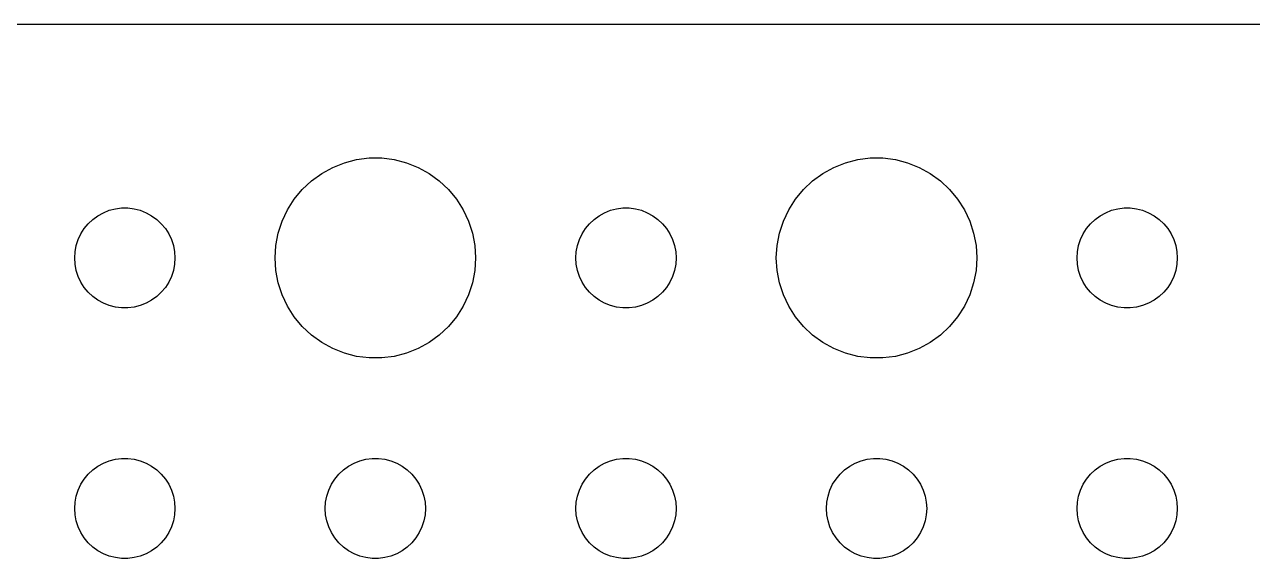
# Model space of a CAD drawing. Header units: metres. Extents: x -150 to 150, y -149 to 149.
# Drawn here: x -3 to 33.75, y 133.5 to 149.49 of the extents above; entities that cross this region are included whole.
import ezdxf

# ---------------------------------------------------------------- set-up
doc = ezdxf.new("R2010")
doc.units = ezdxf.units.M

msp = doc.modelspace()

# ---------------------------------------------------------------- linework, layer by layer
for p, q in [((144.814, 149.49), (-144.814, 149.49)), ((5.89252, 145.033), (6.22266, 145.214)), ((6.22266, 145.214), (6.57294, 145.353)), ((6.57294, 145.353), (6.93785, 145.447)), ((6.93785, 145.447), (7.31161, 145.494)), ((7.31161, 145.494), (7.68837, 145.494)), ((7.68837, 145.494), (8.06213, 145.447)), ((8.06213, 145.447), (8.42705, 145.353)), ((8.42705, 145.353), (8.77733, 145.214)), ((8.77733, 145.214), (9.10747, 145.033)), ((20.8925, 145.033), (21.2227, 145.214)), ((21.2227, 145.214), (21.5729, 145.353)), ((21.5729, 145.353), (21.9379, 145.447)), ((21.9379, 145.447), (22.3116, 145.494)), ((22.3116, 145.494), (22.6884, 145.494)), ((22.6884, 145.494), (23.0621, 145.447)), ((23.0621, 145.447), (23.427, 145.353)), ((23.427, 145.353), (23.7773, 145.214)), ((23.7773, 145.214), (24.1075, 145.033)), ((5.31308, 144.554), (5.58772, 144.812)), ((5.58772, 144.812), (5.89252, 145.033)), ((9.10747, 145.033), (9.41226, 144.812)), ((9.41226, 144.812), (9.6869, 144.554)), ((20.3131, 144.554), (20.5877, 144.812)), ((20.5877, 144.812), (20.8925, 145.033)), ((24.1075, 145.033), (24.4123, 144.812)), ((24.4123, 144.812), (24.6869, 144.554)), ((5.07294, 144.263), (5.31308, 144.554)), ((9.6869, 144.554), (9.92705, 144.263)), ((20.0729, 144.263), (20.3131, 144.554)), ((24.6869, 144.554), (24.927, 144.263)), ((4.87108, 143.945), (5.07294, 144.263)), ((9.92705, 144.263), (10.1289, 143.945)), ((19.8711, 143.945), (20.0729, 144.263)), ((24.927, 144.263), (25.1289, 143.945)), ((-0.95613, 143.656), (-0.80373, 143.766)), ((-0.80373, 143.766), (-0.63866, 143.857)), ((-0.63866, 143.857), (-0.46352, 143.927)), ((-0.46352, 143.927), (-0.28107, 143.973)), ((-0.28107, 143.973), (-0.09418, 143.997)), ((-0.09418, 143.997), (0.09418, 143.997)), ((0.09418, 143.997), (0.28107, 143.973)), ((0.28107, 143.973), (0.46352, 143.927)), ((0.46352, 143.927), (0.63866, 143.857)), ((0.63866, 143.857), (0.80373, 143.766)), ((0.80373, 143.766), (0.95613, 143.656)), ((4.71066, 143.604), (4.87108, 143.945)), ((10.1289, 143.945), (10.2893, 143.604)), ((14.0439, 143.656), (14.1963, 143.766)), ((14.1963, 143.766), (14.3613, 143.857)), ((14.3613, 143.857), (14.5365, 143.927)), ((14.5365, 143.927), (14.7189, 143.973)), ((14.7189, 143.973), (14.9058, 143.997)), ((14.9058, 143.997), (15.0942, 143.997)), ((15.0942, 143.997), (15.2811, 143.973)), ((15.2811, 143.973), (15.4635, 143.927)), ((15.4635, 143.927), (15.6387, 143.857)), ((15.6387, 143.857), (15.8037, 143.766)), ((15.8037, 143.766), (15.9561, 143.656)), ((19.7107, 143.604), (19.8711, 143.945)), ((25.1289, 143.945), (25.2893, 143.604)), ((29.0439, 143.656), (29.1963, 143.766)), ((29.1963, 143.766), (29.3613, 143.857)), ((29.3613, 143.857), (29.5365, 143.927)), ((29.5365, 143.927), (29.7189, 143.973)), ((29.7189, 143.973), (29.9058, 143.997)), ((29.9058, 143.997), (30.0942, 143.997)), ((30.0942, 143.997), (30.2811, 143.973)), ((30.2811, 143.973), (30.4635, 143.927)), ((30.4635, 143.927), (30.6387, 143.857)), ((30.6387, 143.857), (30.8037, 143.766)), ((30.8037, 143.766), (30.9561, 143.656)), ((-1.31445, 143.223), (-1.21352, 143.382)), ((-1.21352, 143.382), (-1.09344, 143.527)), ((-1.09344, 143.527), (-0.95613, 143.656)), ((0.95613, 143.656), (1.09344, 143.527)), ((1.09344, 143.527), (1.21352, 143.382)), ((1.21352, 143.382), (1.31445, 143.223)), ((4.59424, 143.246), (4.71066, 143.604)), ((10.2893, 143.604), (10.4057, 143.246)), ((13.6855, 143.223), (13.7865, 143.382)), ((13.7865, 143.382), (13.9065, 143.527)), ((13.9065, 143.527), (14.0439, 143.656)), ((15.9561, 143.656), (16.0934, 143.527)), ((16.0934, 143.527), (16.2135, 143.382)), ((16.2135, 143.382), (16.3145, 143.223)), ((19.5942, 143.246), (19.7107, 143.604)), ((25.2893, 143.604), (25.4057, 143.246)), ((28.6855, 143.223), (28.7865, 143.382)), ((28.7865, 143.382), (28.9065, 143.527)), ((28.9065, 143.527), (29.0439, 143.656)), ((30.9561, 143.656), (31.0934, 143.527)), ((31.0934, 143.527), (31.2135, 143.382)), ((31.2135, 143.382), (31.3145, 143.223)), ((-1.45287, 142.873), (-1.39465, 143.052)), ((-1.39465, 143.052), (-1.31445, 143.223)), ((1.31445, 143.223), (1.39465, 143.052)), ((1.39465, 143.052), (1.45287, 142.873)), ((4.52365, 142.876), (4.59424, 143.246)), ((10.4057, 143.246), (10.4763, 142.876)), ((13.5471, 142.873), (13.6053, 143.052)), ((13.6053, 143.052), (13.6855, 143.223)), ((16.3145, 143.223), (16.3947, 143.052)), ((16.3947, 143.052), (16.4529, 142.873)), ((19.5237, 142.876), (19.5942, 143.246)), ((25.4057, 143.246), (25.4763, 142.876)), ((28.5471, 142.873), (28.6053, 143.052)), ((28.6053, 143.052), (28.6855, 143.223)), ((31.3145, 143.223), (31.3947, 143.052)), ((31.3947, 143.052), (31.4529, 142.873)), ((-1.5, 142.5), (-1.48816, 142.688)), ((-1.48816, 142.688), (-1.45287, 142.873)), ((1.45287, 142.873), (1.48816, 142.688)), ((1.48816, 142.688), (1.5, 142.5)), ((4.5, 142.5), (4.52365, 142.876)), ((10.4763, 142.876), (10.5, 142.5)), ((13.5, 142.5), (13.5118, 142.688)), ((13.5118, 142.688), (13.5471, 142.873)), ((16.4529, 142.873), (16.4882, 142.688)), ((16.4882, 142.688), (16.5, 142.5)), ((19.5, 142.5), (19.5237, 142.876)), ((25.4763, 142.876), (25.5, 142.5)), ((28.5, 142.5), (28.5118, 142.688)), ((28.5118, 142.688), (28.5471, 142.873)), ((31.4529, 142.873), (31.4882, 142.688)), ((31.4882, 142.688), (31.5, 142.5)), ((-1.48816, 142.312), (-1.5, 142.5)), ((-1.45287, 142.127), (-1.48816, 142.312)), ((1.48816, 142.312), (1.45287, 142.127)), ((1.5, 142.5), (1.48816, 142.312)), ((4.52365, 142.124), (4.5, 142.5)), ((10.5, 142.5), (10.4763, 142.124)), ((13.5118, 142.312), (13.5, 142.5)), ((13.5471, 142.127), (13.5118, 142.312)), ((16.4882, 142.312), (16.4529, 142.127)), ((16.5, 142.5), (16.4882, 142.312)), ((19.5237, 142.124), (19.5, 142.5)), ((25.5, 142.5), (25.4763, 142.124)), ((28.5118, 142.312), (28.5, 142.5)), ((28.5471, 142.127), (28.5118, 142.312)), ((31.4882, 142.312), (31.4529, 142.127)), ((31.5, 142.5), (31.4882, 142.312)), ((-1.39465, 141.948), (-1.45287, 142.127)), ((-1.31445, 141.777), (-1.39465, 141.948)), ((1.39465, 141.948), (1.31445, 141.777)), ((1.45287, 142.127), (1.39465, 141.948)), ((4.59424, 141.754), (4.52365, 142.124)), ((10.4763, 142.124), (10.4057, 141.754)), ((13.6053, 141.948), (13.5471, 142.127)), ((13.6855, 141.777), (13.6053, 141.948)), ((16.3947, 141.948), (16.3145, 141.777)), ((16.4529, 142.127), (16.3947, 141.948)), ((19.5942, 141.754), (19.5237, 142.124)), ((25.4763, 142.124), (25.4057, 141.754)), ((28.6053, 141.948), (28.5471, 142.127)), ((28.6855, 141.777), (28.6053, 141.948)), ((31.3947, 141.948), (31.3145, 141.777)), ((31.4529, 142.127), (31.3947, 141.948)), ((-1.21352, 141.618), (-1.31445, 141.777)), ((-1.09344, 141.473), (-1.21352, 141.618)), ((1.21352, 141.618), (1.09344, 141.473)), ((1.31445, 141.777), (1.21352, 141.618)), ((4.71066, 141.396), (4.59424, 141.754)), ((10.4057, 141.754), (10.2893, 141.396)), ((13.7865, 141.618), (13.6855, 141.777)), ((13.9065, 141.473), (13.7865, 141.618)), ((16.2135, 141.618), (16.0934, 141.473)), ((16.3145, 141.777), (16.2135, 141.618)), ((19.7107, 141.396), (19.5942, 141.754)), ((25.4057, 141.754), (25.2893, 141.396)), ((28.7865, 141.618), (28.6855, 141.777)), ((28.9065, 141.473), (28.7865, 141.618)), ((31.2135, 141.618), (31.0934, 141.473)), ((31.3145, 141.777), (31.2135, 141.618)), ((-0.95613, 141.344), (-1.09344, 141.473)), ((-0.80373, 141.234), (-0.95613, 141.344)), ((-0.63866, 141.143), (-0.80373, 141.234)), ((-0.46352, 141.073), (-0.63866, 141.143)), ((0.63866, 141.143), (0.46352, 141.073)), ((0.80373, 141.234), (0.63866, 141.143)), ((0.95613, 141.344), (0.80373, 141.234)), ((1.09344, 141.473), (0.95613, 141.344)), ((4.87108, 141.055), (4.71066, 141.396)), ((10.2893, 141.396), (10.1289, 141.055)), ((14.0439, 141.344), (13.9065, 141.473)), ((14.1963, 141.234), (14.0439, 141.344)), ((14.3613, 141.143), (14.1963, 141.234)), ((14.5365, 141.073), (14.3613, 141.143)), ((15.6387, 141.143), (15.4635, 141.073)), ((15.8037, 141.234), (15.6387, 141.143)), ((15.9561, 141.344), (15.8037, 141.234)), ((16.0934, 141.473), (15.9561, 141.344)), ((19.8711, 141.055), (19.7107, 141.396)), ((25.2893, 141.396), (25.1289, 141.055)), ((29.0439, 141.344), (28.9065, 141.473)), ((29.1963, 141.234), (29.0439, 141.344)), ((29.3613, 141.143), (29.1963, 141.234)), ((29.5365, 141.073), (29.3613, 141.143)), ((30.6387, 141.143), (30.4635, 141.073)), ((30.8037, 141.234), (30.6387, 141.143)), ((30.9561, 141.344), (30.8037, 141.234)), ((31.0934, 141.473), (30.9561, 141.344)), ((-0.28107, 141.027), (-0.46352, 141.073)), ((-0.09418, 141.003), (-0.28107, 141.027)), ((0.09418, 141.003), (-0.09418, 141.003)), ((0.28107, 141.027), (0.09418, 141.003)), ((0.46352, 141.073), (0.28107, 141.027)), ((5.07294, 140.737), (4.87108, 141.055)), ((10.1289, 141.055), (9.92705, 140.737)), ((14.7189, 141.027), (14.5365, 141.073)), ((14.9058, 141.003), (14.7189, 141.027)), ((15.0942, 141.003), (14.9058, 141.003)), ((15.2811, 141.027), (15.0942, 141.003)), ((15.4635, 141.073), (15.2811, 141.027)), ((20.0729, 140.737), (19.8711, 141.055)), ((25.1289, 141.055), (24.927, 140.737)), ((29.7189, 141.027), (29.5365, 141.073)), ((29.9058, 141.003), (29.7189, 141.027)), ((30.0942, 141.003), (29.9058, 141.003)), ((30.2811, 141.027), (30.0942, 141.003)), ((30.4635, 141.073), (30.2811, 141.027)), ((5.31308, 140.446), (5.07294, 140.737)), ((5.58772, 140.188), (5.31308, 140.446)), ((9.6869, 140.446), (9.41226, 140.188)), ((9.92705, 140.737), (9.6869, 140.446)), ((20.3131, 140.446), (20.0729, 140.737)), ((20.5877, 140.188), (20.3131, 140.446)), ((24.6869, 140.446), (24.4123, 140.188)), ((24.927, 140.737), (24.6869, 140.446)), ((5.89252, 139.967), (5.58772, 140.188)), ((9.41226, 140.188), (9.10747, 139.967)), ((20.8925, 139.967), (20.5877, 140.188)), ((24.4123, 140.188), (24.1075, 139.967)), ((6.22266, 139.786), (5.89252, 139.967)), ((6.57294, 139.647), (6.22266, 139.786)), ((8.77733, 139.786), (8.42705, 139.647)), ((9.10747, 139.967), (8.77733, 139.786)), ((21.2227, 139.786), (20.8925, 139.967)), ((21.5729, 139.647), (21.2227, 139.786)), ((23.7773, 139.786), (23.427, 139.647)), ((24.1075, 139.967), (23.7773, 139.786)), ((6.93785, 139.553), (6.57294, 139.647)), ((7.31161, 139.506), (6.93785, 139.553)), ((7.68837, 139.506), (7.31161, 139.506)), ((8.06213, 139.553), (7.68837, 139.506)), ((8.42705, 139.647), (8.06213, 139.553)), ((21.9379, 139.553), (21.5729, 139.647)), ((22.3116, 139.506), (21.9379, 139.553)), ((22.6884, 139.506), (22.3116, 139.506)), ((23.0621, 139.553), (22.6884, 139.506)), ((23.427, 139.647), (23.0621, 139.553)), ((-0.80373, 136.266), (-0.63866, 136.357)), ((-0.63866, 136.357), (-0.46352, 136.427)), ((-0.46352, 136.427), (-0.28107, 136.473)), ((-0.28107, 136.473), (-0.09418, 136.497)), ((-0.09418, 136.497), (0.09418, 136.497)), ((0.09418, 136.497), (0.28107, 136.473)), ((0.28107, 136.473), (0.46352, 136.427)), ((0.46352, 136.427), (0.63866, 136.357)), ((0.63866, 136.357), (0.80373, 136.266)), ((6.69626, 136.266), (6.86133, 136.357)), ((6.86133, 136.357), (7.03647, 136.427)), ((7.03647, 136.427), (7.21892, 136.473)), ((7.21892, 136.473), (7.40581, 136.497)), ((7.40581, 136.497), (7.59418, 136.497)), ((7.59418, 136.497), (7.78107, 136.473)), ((7.78107, 136.473), (7.96352, 136.427)), ((7.96352, 136.427), (8.13866, 136.357)), ((8.13866, 136.357), (8.30373, 136.266)), ((14.1963, 136.266), (14.3613, 136.357)), ((14.3613, 136.357), (14.5365, 136.427)), ((14.5365, 136.427), (14.7189, 136.473)), ((14.7189, 136.473), (14.9058, 136.497)), ((14.9058, 136.497), (15.0942, 136.497)), ((15.0942, 136.497), (15.2811, 136.473)), ((15.2811, 136.473), (15.4635, 136.427)), ((15.4635, 136.427), (15.6387, 136.357)), ((15.6387, 136.357), (15.8037, 136.266)), ((21.6963, 136.266), (21.8613, 136.357)), ((21.8613, 136.357), (22.0365, 136.427)), ((22.0365, 136.427), (22.2189, 136.473)), ((22.2189, 136.473), (22.4058, 136.497)), ((22.4058, 136.497), (22.5942, 136.497)), ((22.5942, 136.497), (22.7811, 136.473)), ((22.7811, 136.473), (22.9635, 136.427)), ((22.9635, 136.427), (23.1387, 136.357)), ((23.1387, 136.357), (23.3037, 136.266)), ((29.1963, 136.266), (29.3613, 136.357)), ((29.3613, 136.357), (29.5365, 136.427)), ((29.5365, 136.427), (29.7189, 136.473)), ((29.7189, 136.473), (29.9058, 136.497)), ((29.9058, 136.497), (30.0942, 136.497)), ((30.0942, 136.497), (30.2811, 136.473)), ((30.2811, 136.473), (30.4635, 136.427)), ((30.4635, 136.427), (30.6387, 136.357)), ((30.6387, 136.357), (30.8037, 136.266)), ((-1.21352, 135.882), (-1.09344, 136.027)), ((-1.09344, 136.027), (-0.95613, 136.156)), ((-0.95613, 136.156), (-0.80373, 136.266)), ((0.80373, 136.266), (0.95613, 136.156)), ((0.95613, 136.156), (1.09344, 136.027)), ((1.09344, 136.027), (1.21352, 135.882)), ((6.28647, 135.882), (6.40654, 136.027)), ((6.40654, 136.027), (6.54385, 136.156)), ((6.54385, 136.156), (6.69626, 136.266)), ((8.30373, 136.266), (8.45613, 136.156)), ((8.45613, 136.156), (8.59344, 136.027)), ((8.59344, 136.027), (8.71352, 135.882)), ((13.7865, 135.882), (13.9065, 136.027)), ((13.9065, 136.027), (14.0439, 136.156)), ((14.0439, 136.156), (14.1963, 136.266)), ((15.8037, 136.266), (15.9561, 136.156)), ((15.9561, 136.156), (16.0934, 136.027)), ((16.0934, 136.027), (16.2135, 135.882)), ((21.2865, 135.882), (21.4065, 136.027)), ((21.4065, 136.027), (21.5439, 136.156)), ((21.5439, 136.156), (21.6963, 136.266)), ((23.3037, 136.266), (23.4561, 136.156)), ((23.4561, 136.156), (23.5934, 136.027)), ((23.5934, 136.027), (23.7135, 135.882)), ((28.7865, 135.882), (28.9065, 136.027)), ((28.9065, 136.027), (29.0439, 136.156)), ((29.0439, 136.156), (29.1963, 136.266)), ((30.8037, 136.266), (30.9561, 136.156)), ((30.9561, 136.156), (31.0934, 136.027)), ((31.0934, 136.027), (31.2135, 135.882)), ((-1.39465, 135.552), (-1.31445, 135.723)), ((-1.31445, 135.723), (-1.21352, 135.882)), ((1.21352, 135.882), (1.31445, 135.723)), ((1.31445, 135.723), (1.39465, 135.552)), ((6.10533, 135.552), (6.18553, 135.723)), ((6.18553, 135.723), (6.28647, 135.882)), ((8.71352, 135.882), (8.81445, 135.723)), ((8.81445, 135.723), (8.89465, 135.552)), ((13.6053, 135.552), (13.6855, 135.723)), ((13.6855, 135.723), (13.7865, 135.882)), ((16.2135, 135.882), (16.3145, 135.723)), ((16.3145, 135.723), (16.3947, 135.552)), ((21.1053, 135.552), (21.1855, 135.723)), ((21.1855, 135.723), (21.2865, 135.882)), ((23.7135, 135.882), (23.8145, 135.723)), ((23.8145, 135.723), (23.8947, 135.552)), ((28.6053, 135.552), (28.6855, 135.723)), ((28.6855, 135.723), (28.7865, 135.882)), ((31.2135, 135.882), (31.3145, 135.723)), ((31.3145, 135.723), (31.3947, 135.552)), ((-1.48816, 135.188), (-1.45287, 135.373)), ((-1.45287, 135.373), (-1.39465, 135.552)), ((1.39465, 135.552), (1.45287, 135.373)), ((1.45287, 135.373), (1.48816, 135.188)), ((6.01183, 135.188), (6.04712, 135.373)), ((6.04712, 135.373), (6.10533, 135.552)), ((8.89465, 135.552), (8.95287, 135.373)), ((8.95287, 135.373), (8.98816, 135.188)), ((13.5118, 135.188), (13.5471, 135.373)), ((13.5471, 135.373), (13.6053, 135.552)), ((16.3947, 135.552), (16.4529, 135.373)), ((16.4529, 135.373), (16.4882, 135.188)), ((21.0118, 135.188), (21.0471, 135.373)), ((21.0471, 135.373), (21.1053, 135.552)), ((23.8947, 135.552), (23.9529, 135.373)), ((23.9529, 135.373), (23.9882, 135.188)), ((28.5118, 135.188), (28.5471, 135.373)), ((28.5471, 135.373), (28.6053, 135.552)), ((31.3947, 135.552), (31.4529, 135.373)), ((31.4529, 135.373), (31.4882, 135.188)), ((-1.5, 135), (-1.48816, 135.188)), ((-1.48816, 134.812), (-1.5, 135)), ((1.48816, 135.188), (1.5, 135)), ((1.5, 135), (1.48816, 134.812)), ((6, 135), (6.01183, 135.188)), ((6.01183, 134.812), (6, 135)), ((8.98816, 135.188), (9, 135)), ((9, 135), (8.98816, 134.812)), ((13.5, 135), (13.5118, 135.188)), ((13.5118, 134.812), (13.5, 135)), ((16.4882, 135.188), (16.5, 135)), ((16.5, 135), (16.4882, 134.812)), ((21, 135), (21.0118, 135.188)), ((21.0118, 134.812), (21, 135)), ((23.9882, 135.188), (24, 135)), ((24, 135), (23.9882, 134.812)), ((28.5, 135), (28.5118, 135.188)), ((28.5118, 134.812), (28.5, 135)), ((31.4882, 135.188), (31.5, 135)), ((31.5, 135), (31.4882, 134.812)), ((-1.45287, 134.627), (-1.48816, 134.812)), ((-1.39465, 134.448), (-1.45287, 134.627)), ((1.45287, 134.627), (1.39465, 134.448)), ((1.48816, 134.812), (1.45287, 134.627)), ((6.04712, 134.627), (6.01183, 134.812)), ((6.10533, 134.448), (6.04712, 134.627)), ((8.95287, 134.627), (8.89465, 134.448)), ((8.98816, 134.812), (8.95287, 134.627)), ((13.5471, 134.627), (13.5118, 134.812)), ((13.6053, 134.448), (13.5471, 134.627)), ((16.4529, 134.627), (16.3947, 134.448)), ((16.4882, 134.812), (16.4529, 134.627)), ((21.0471, 134.627), (21.0118, 134.812)), ((21.1053, 134.448), (21.0471, 134.627)), ((23.9529, 134.627), (23.8947, 134.448)), ((23.9882, 134.812), (23.9529, 134.627)), ((28.5471, 134.627), (28.5118, 134.812)), ((28.6053, 134.448), (28.5471, 134.627)), ((31.4529, 134.627), (31.3947, 134.448)), ((31.4882, 134.812), (31.4529, 134.627)), ((-1.31445, 134.277), (-1.39465, 134.448)), ((-1.21352, 134.118), (-1.31445, 134.277)), ((1.31445, 134.277), (1.21352, 134.118)), ((1.39465, 134.448), (1.31445, 134.277)), ((6.18553, 134.277), (6.10533, 134.448)), ((6.28647, 134.118), (6.18553, 134.277)), ((8.81445, 134.277), (8.71352, 134.118)), ((8.89465, 134.448), (8.81445, 134.277)), ((13.6855, 134.277), (13.6053, 134.448)), ((13.7865, 134.118), (13.6855, 134.277)), ((16.3145, 134.277), (16.2135, 134.118)), ((16.3947, 134.448), (16.3145, 134.277)), ((21.1855, 134.277), (21.1053, 134.448)), ((21.2865, 134.118), (21.1855, 134.277)), ((23.8145, 134.277), (23.7135, 134.118)), ((23.8947, 134.448), (23.8145, 134.277)), ((28.6855, 134.277), (28.6053, 134.448)), ((28.7865, 134.118), (28.6855, 134.277)), ((31.3145, 134.277), (31.2135, 134.118)), ((31.3947, 134.448), (31.3145, 134.277)), ((-1.09344, 133.973), (-1.21352, 134.118)), ((-0.95613, 133.844), (-1.09344, 133.973)), ((-0.80373, 133.734), (-0.95613, 133.844)), ((0.95613, 133.844), (0.80373, 133.734)), ((1.09344, 133.973), (0.95613, 133.844)), ((1.21352, 134.118), (1.09344, 133.973)), ((6.40654, 133.973), (6.28647, 134.118)), ((6.54385, 133.844), (6.40654, 133.973)), ((6.69626, 133.734), (6.54385, 133.844)), ((8.45613, 133.844), (8.30373, 133.734)), ((8.59344, 133.973), (8.45613, 133.844)), ((8.71352, 134.118), (8.59344, 133.973)), ((13.9065, 133.973), (13.7865, 134.118)), ((14.0439, 133.844), (13.9065, 133.973)), ((14.1963, 133.734), (14.0439, 133.844)), ((15.9561, 133.844), (15.8037, 133.734)), ((16.0934, 133.973), (15.9561, 133.844)), ((16.2135, 134.118), (16.0934, 133.973)), ((21.4065, 133.973), (21.2865, 134.118)), ((21.5439, 133.844), (21.4065, 133.973)), ((21.6963, 133.734), (21.5439, 133.844)), ((23.4561, 133.844), (23.3037, 133.734)), ((23.5934, 133.973), (23.4561, 133.844)), ((23.7135, 134.118), (23.5934, 133.973)), ((28.9065, 133.973), (28.7865, 134.118)), ((29.0439, 133.844), (28.9065, 133.973)), ((29.1963, 133.734), (29.0439, 133.844)), ((30.9561, 133.844), (30.8037, 133.734)), ((31.0934, 133.973), (30.9561, 133.844)), ((31.2135, 134.118), (31.0934, 133.973)), ((-0.63866, 133.643), (-0.80373, 133.734)), ((-0.46352, 133.573), (-0.63866, 133.643)), ((-0.28107, 133.527), (-0.46352, 133.573)), ((-0.09418, 133.503), (-0.28107, 133.527)), ((0.09418, 133.503), (-0.09418, 133.503)), ((0.28107, 133.527), (0.09418, 133.503)), ((0.46352, 133.573), (0.28107, 133.527)), ((0.63866, 133.643), (0.46352, 133.573)), ((0.80373, 133.734), (0.63866, 133.643)), ((6.86133, 133.643), (6.69626, 133.734)), ((7.03647, 133.573), (6.86133, 133.643)), ((7.21892, 133.527), (7.03647, 133.573)), ((7.40581, 133.503), (7.21892, 133.527)), ((7.59418, 133.503), (7.40581, 133.503)), ((7.78107, 133.527), (7.59418, 133.503)), ((7.96352, 133.573), (7.78107, 133.527)), ((8.13866, 133.643), (7.96352, 133.573)), ((8.30373, 133.734), (8.13866, 133.643)), ((14.3613, 133.643), (14.1963, 133.734)), ((14.5365, 133.573), (14.3613, 133.643)), ((14.7189, 133.527), (14.5365, 133.573)), ((14.9058, 133.503), (14.7189, 133.527)), ((15.0942, 133.503), (14.9058, 133.503)), ((15.2811, 133.527), (15.0942, 133.503)), ((15.4635, 133.573), (15.2811, 133.527)), ((15.6387, 133.643), (15.4635, 133.573)), ((15.8037, 133.734), (15.6387, 133.643)), ((21.8613, 133.643), (21.6963, 133.734)), ((22.0365, 133.573), (21.8613, 133.643)), ((22.2189, 133.527), (22.0365, 133.573)), ((22.4058, 133.503), (22.2189, 133.527)), ((22.5942, 133.503), (22.4058, 133.503)), ((22.7811, 133.527), (22.5942, 133.503)), ((22.9635, 133.573), (22.7811, 133.527)), ((23.1387, 133.643), (22.9635, 133.573)), ((23.3037, 133.734), (23.1387, 133.643)), ((29.3613, 133.643), (29.1963, 133.734)), ((29.5365, 133.573), (29.3613, 133.643)), ((29.7189, 133.527), (29.5365, 133.573)), ((29.9058, 133.503), (29.7189, 133.527)), ((30.0942, 133.503), (29.9058, 133.503)), ((30.2811, 133.527), (30.0942, 133.503)), ((30.4635, 133.573), (30.2811, 133.527)), ((30.6387, 133.643), (30.4635, 133.573)), ((30.8037, 133.734), (30.6387, 133.643))]:
    msp.add_line(p, q)

doc.saveas('drawing.dxf')
